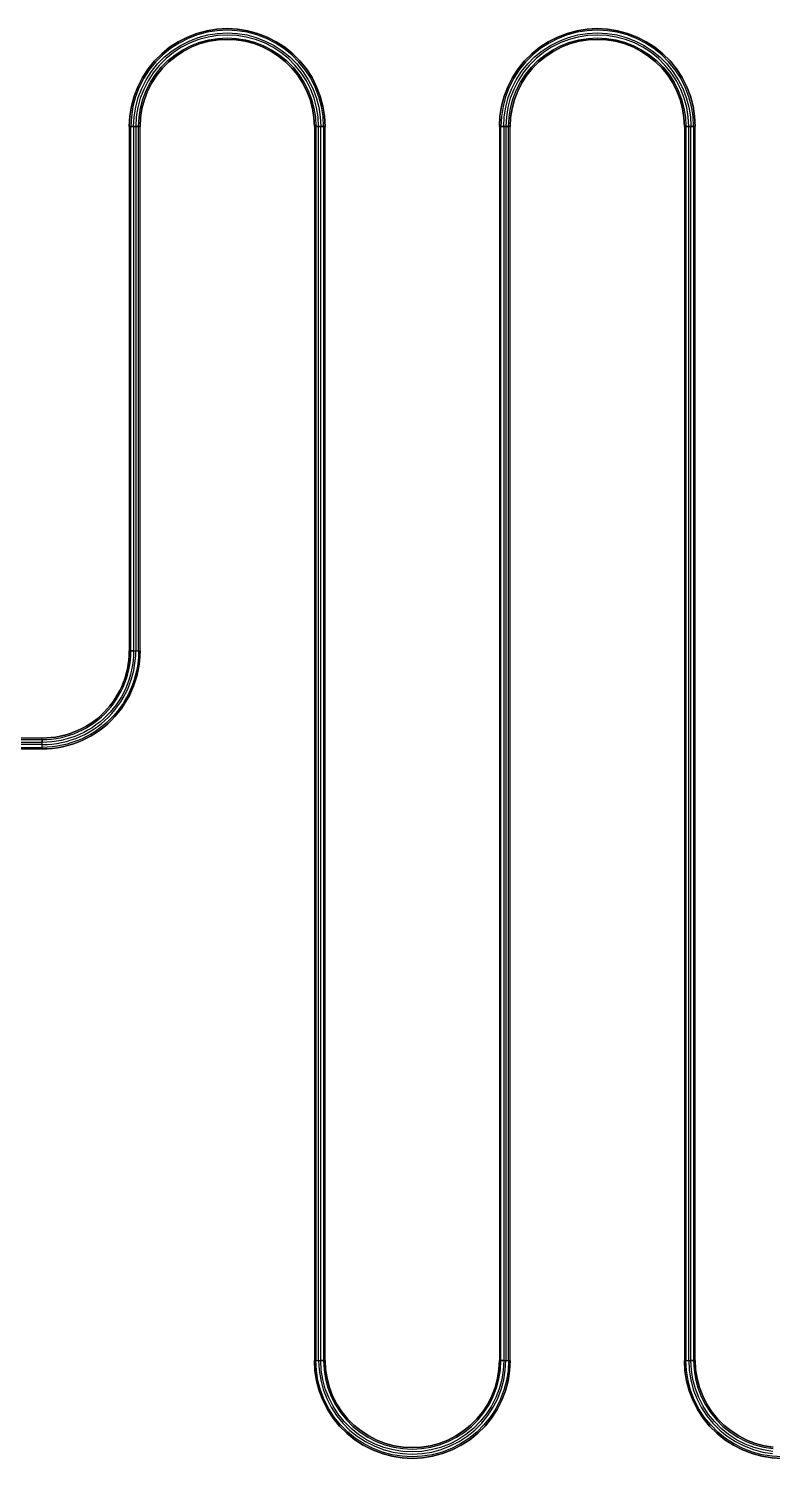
# Model space of a CAD drawing. Extents: x -18850 to 18850, y -21700 to 21700.
# Drawn here: x 8650.8 to 8892, y -16331.8 to -15868.2 of the extents above; entities that cross this region are included whole.
import ezdxf

# ---------------------------------------------------------------- set-up
doc = ezdxf.new("R2010")
doc.units = 0
doc.layers.add('GAP', color=1, linetype='continuous')
doc.layers.add('PIN', color=2, linetype='continuous')

# ---------------------------------------------------------------- blocks, each defined once
blk = doc.blocks.new('R2C1GAP')
for points in [[(4846.99, 1150.02), (4846.81, 1153.34), (4846.29, 1156.62), (4845.43, 1159.83), (4844.24, 1162.94), (4842.73, 1165.9), (4840.92, 1168.68), (4838.83, 1171.27), (4836.48, 1173.62), (4833.9, 1175.71), (4831.11, 1177.52), (4828.15, 1179.03), (4825.05, 1180.22), (4821.84, 1181.08), (4818.56, 1181.6), (4815.24, 1181.77), (4811.92, 1181.6), (4808.64, 1181.08), (4805.43, 1180.22), (4802.32, 1179.03), (4799.36, 1177.52), (4796.57, 1175.71), (4793.99, 1173.62), (4791.64, 1171.27), (4789.55, 1168.68), (4787.74, 1165.9), (4786.23, 1162.94), (4785.04, 1159.83), (4784.18, 1156.62), (4783.66, 1153.34), (4783.49, 1150.02), (4783.49, 1150.02), (4783.66, 1153.34), (4784.18, 1156.62), (4785.04, 1159.83), (4786.23, 1162.94), (4787.74, 1165.9), (4789.55, 1168.68), (4791.64, 1171.27), (4793.99, 1173.62), (4796.57, 1175.71), (4799.36, 1177.52), (4802.32, 1179.03), (4805.43, 1180.22), (4808.64, 1181.08), (4811.92, 1181.6), (4815.24, 1181.77), (4818.56, 1181.6), (4821.84, 1181.08), (4825.05, 1180.22), (4828.15, 1179.03), (4831.11, 1177.52), (4833.9, 1175.71), (4836.48, 1173.62), (4838.83, 1171.27), (4840.92, 1168.68), (4842.73, 1165.9), (4844.24, 1162.94), (4845.43, 1159.83), (4846.29, 1156.62), (4846.81, 1153.34), (4846.99, 1150.02), (4846.99, 1150.02)], [(4846.99, 1150.02), (4846.81, 1153.34), (4846.29, 1156.62), (4845.43, 1159.83), (4844.24, 1162.94), (4842.73, 1165.9), (4840.92, 1168.68), (4838.83, 1171.27), (4836.48, 1173.62), (4833.9, 1175.71), (4831.11, 1177.52), (4828.15, 1179.03), (4825.05, 1180.22), (4821.84, 1181.08), (4818.56, 1181.6), (4815.24, 1181.77), (4811.92, 1181.6), (4808.64, 1181.08), (4805.43, 1180.22), (4802.32, 1179.03), (4799.36, 1177.52), (4796.57, 1175.71), (4793.99, 1173.62), (4791.64, 1171.27), (4789.55, 1168.68), (4787.74, 1165.9), (4786.23, 1162.94), (4785.04, 1159.83), (4784.18, 1156.62), (4783.66, 1153.34), (4783.49, 1150.02), (4786.99, 1150.02), (4787.14, 1152.98), (4787.6, 1155.9), (4788.37, 1158.75), (4789.43, 1161.51), (4790.77, 1164.15), (4792.38, 1166.63), (4794.24, 1168.93), (4796.33, 1171.02), (4798.63, 1172.88), (4801.11, 1174.49), (4803.75, 1175.83), (4806.51, 1176.89), (4809.36, 1177.65), (4812.28, 1178.12), (4815.24, 1178.27), (4818.19, 1178.12), (4821.11, 1177.65), (4823.97, 1176.89), (4826.73, 1175.83), (4829.36, 1174.49), (4831.84, 1172.88), (4834.14, 1171.02), (4836.23, 1168.93), (4838.09, 1166.63), (4839.7, 1164.15), (4841.04, 1161.51), (4842.1, 1158.75), (4842.87, 1155.9), (4843.33, 1152.98), (4843.49, 1150.02), (4846.99, 1150.02)], [(4843.49, 1150.02), (4843.33, 1152.98), (4842.87, 1155.9), (4842.1, 1158.75), (4841.04, 1161.51), (4839.7, 1164.15), (4838.09, 1166.63), (4836.23, 1168.93), (4834.14, 1171.02), (4831.84, 1172.88), (4829.36, 1174.49), (4826.73, 1175.83), (4823.97, 1176.89), (4821.11, 1177.65), (4818.19, 1178.12), (4815.24, 1178.27), (4812.28, 1178.12), (4809.36, 1177.65), (4806.51, 1176.89), (4803.75, 1175.83), (4801.11, 1174.49), (4798.63, 1172.88), (4796.33, 1171.02), (4794.24, 1168.93), (4792.38, 1166.63), (4790.77, 1164.15), (4789.43, 1161.51), (4788.37, 1158.75), (4787.6, 1155.9), (4787.14, 1152.98), (4786.99, 1150.02), (4786.99, 1150.02), (4787.14, 1152.98), (4787.6, 1155.9), (4788.37, 1158.75), (4789.43, 1161.51), (4790.77, 1164.15), (4792.38, 1166.63), (4794.24, 1168.93), (4796.33, 1171.02), (4798.63, 1172.88), (4801.11, 1174.49), (4803.75, 1175.83), (4806.51, 1176.89), (4809.36, 1177.65), (4812.28, 1178.12), (4815.24, 1178.27), (4818.19, 1178.12), (4821.11, 1177.65), (4823.97, 1176.89), (4826.73, 1175.83), (4829.36, 1174.49), (4831.84, 1172.88), (4834.14, 1171.02), (4836.23, 1168.93), (4838.09, 1166.63), (4839.7, 1164.15), (4841.04, 1161.51), (4842.1, 1158.75), (4842.87, 1155.9), (4843.33, 1152.98), (4843.49, 1150.02), (4843.49, 1150.02)], [(4966.99, 1150.02), (4966.81, 1153.34), (4966.29, 1156.62), (4965.43, 1159.83), (4964.24, 1162.94), (4962.73, 1165.9), (4960.92, 1168.68), (4958.83, 1171.27), (4956.48, 1173.62), (4953.9, 1175.71), (4951.11, 1177.52), (4948.15, 1179.03), (4945.05, 1180.22), (4941.84, 1181.08), (4938.56, 1181.6), (4935.24, 1181.77), (4931.92, 1181.6), (4928.64, 1181.08), (4925.43, 1180.22), (4922.32, 1179.03), (4919.36, 1177.52), (4916.57, 1175.71), (4913.99, 1173.62), (4911.64, 1171.27), (4909.55, 1168.68), (4907.74, 1165.9), (4906.23, 1162.94), (4905.04, 1159.83), (4904.18, 1156.62), (4903.66, 1153.34), (4903.49, 1150.02), (4903.49, 1150.02), (4903.66, 1153.34), (4904.18, 1156.62), (4905.04, 1159.83), (4906.23, 1162.94), (4907.74, 1165.9), (4909.55, 1168.68), (4911.64, 1171.27), (4913.99, 1173.62), (4916.57, 1175.71), (4919.36, 1177.52), (4922.32, 1179.03), (4925.43, 1180.22), (4928.64, 1181.08), (4931.92, 1181.6), (4935.24, 1181.77), (4938.56, 1181.6), (4941.84, 1181.08), (4945.05, 1180.22), (4948.15, 1179.03), (4951.11, 1177.52), (4953.9, 1175.71), (4956.48, 1173.62), (4958.83, 1171.27), (4960.92, 1168.68), (4962.73, 1165.9), (4964.24, 1162.94), (4965.43, 1159.83), (4966.29, 1156.62), (4966.81, 1153.34), (4966.99, 1150.02), (4966.99, 1150.02)], [(4966.99, 1150.02), (4966.81, 1153.34), (4966.29, 1156.62), (4965.43, 1159.83), (4964.24, 1162.94), (4962.73, 1165.9), (4960.92, 1168.68), (4958.83, 1171.27), (4956.48, 1173.62), (4953.9, 1175.71), (4951.11, 1177.52), (4948.15, 1179.03), (4945.05, 1180.22), (4941.84, 1181.08), (4938.56, 1181.6), (4935.24, 1181.77), (4931.92, 1181.6), (4928.64, 1181.08), (4925.43, 1180.22), (4922.32, 1179.03), (4919.36, 1177.52), (4916.57, 1175.71), (4913.99, 1173.62), (4911.64, 1171.27), (4909.55, 1168.68), (4907.74, 1165.9), (4906.23, 1162.94), (4905.04, 1159.83), (4904.18, 1156.62), (4903.66, 1153.34), (4903.49, 1150.02), (4906.99, 1150.02), (4907.14, 1152.98), (4907.6, 1155.9), (4908.37, 1158.75), (4909.43, 1161.51), (4910.77, 1164.15), (4912.38, 1166.63), (4914.24, 1168.93), (4916.33, 1171.02), (4918.63, 1172.88), (4921.11, 1174.49), (4923.75, 1175.83), (4926.51, 1176.89), (4929.36, 1177.65), (4932.28, 1178.12), (4935.24, 1178.27), (4938.19, 1178.12), (4941.11, 1177.65), (4943.97, 1176.89), (4946.73, 1175.83), (4949.36, 1174.49), (4951.84, 1172.88), (4954.14, 1171.02), (4956.23, 1168.93), (4958.09, 1166.63), (4959.7, 1164.15), (4961.04, 1161.51), (4962.1, 1158.75), (4962.87, 1155.9), (4963.33, 1152.98), (4963.49, 1150.02), (4966.99, 1150.02)], [(4963.49, 1150.02), (4963.33, 1152.98), (4962.87, 1155.9), (4962.1, 1158.75), (4961.04, 1161.51), (4959.7, 1164.15), (4958.09, 1166.63), (4956.23, 1168.93), (4954.14, 1171.02), (4951.84, 1172.88), (4949.36, 1174.49), (4946.73, 1175.83), (4943.97, 1176.89), (4941.11, 1177.65), (4938.19, 1178.12), (4935.24, 1178.27), (4932.28, 1178.12), (4929.36, 1177.65), (4926.51, 1176.89), (4923.75, 1175.83), (4921.11, 1174.49), (4918.63, 1172.88), (4916.33, 1171.02), (4914.24, 1168.93), (4912.38, 1166.63), (4910.77, 1164.15), (4909.43, 1161.51), (4908.37, 1158.75), (4907.6, 1155.9), (4907.14, 1152.98), (4906.99, 1150.02), (4906.99, 1150.02), (4907.14, 1152.98), (4907.6, 1155.9), (4908.37, 1158.75), (4909.43, 1161.51), (4910.77, 1164.15), (4912.38, 1166.63), (4914.24, 1168.93), (4916.33, 1171.02), (4918.63, 1172.88), (4921.11, 1174.49), (4923.75, 1175.83), (4926.51, 1176.89), (4929.36, 1177.65), (4932.28, 1178.12), (4935.24, 1178.27), (4938.19, 1178.12), (4941.11, 1177.65), (4943.97, 1176.89), (4946.73, 1175.83), (4949.36, 1174.49), (4951.84, 1172.88), (4954.14, 1171.02), (4956.23, 1168.93), (4958.09, 1166.63), (4959.7, 1164.15), (4961.04, 1161.51), (4962.1, 1158.75), (4962.87, 1155.9), (4963.33, 1152.98), (4963.49, 1150.02), (4963.49, 1150.02)], [(4783.49, 1150.02), (4783.49, 980), (4786.99, 980), (4786.99, 1150.02), (4783.49, 1150.02)], [(4846.99, 749.98), (4846.99, 1150.02), (4843.49, 1150.02), (4843.49, 749.98), (4846.99, 749.98)], [(4903.49, 1150.02), (4903.49, 749.98), (4906.99, 749.98), (4906.99, 1150.02), (4903.49, 1150.02)], [(4966.99, 749.98), (4966.99, 1150.02), (4963.49, 1150.02), (4963.49, 749.98), (4966.99, 749.98)], [(4786.99, 980), (4786.94, 978.34), (4786.81, 976.68), (4786.6, 975.03), (4786.29, 973.4), (4785.9, 971.78), (4785.43, 970.19), (4784.88, 968.62), (4784.24, 967.09), (4783.53, 965.59), (4782.73, 964.13), (4781.86, 962.71), (4780.92, 961.34), (4779.91, 960.02), (4778.83, 958.76), (4777.69, 957.55), (4776.48, 956.41), (4775.22, 955.33), (4773.9, 954.31), (4772.53, 953.37), (4771.11, 952.5), (4769.65, 951.71), (4768.15, 950.99), (4766.61, 950.36), (4765.05, 949.8), (4763.45, 949.33), (4761.84, 948.94), (4760.2, 948.64), (4758.56, 948.42), (4756.9, 948.29), (4755.24, 948.25), (4755.24, 948.25), (4756.9, 948.29), (4758.56, 948.42), (4760.2, 948.64), (4761.84, 948.94), (4763.45, 949.33), (4765.05, 949.8), (4766.61, 950.36), (4768.15, 950.99), (4769.65, 951.71), (4771.11, 952.5), (4772.53, 953.37), (4773.9, 954.31), (4775.22, 955.33), (4776.48, 956.41), (4777.69, 957.55), (4778.83, 958.76), (4779.91, 960.02), (4780.92, 961.34), (4781.86, 962.71), (4782.73, 964.13), (4783.53, 965.59), (4784.24, 967.09), (4784.88, 968.62), (4785.43, 970.19), (4785.9, 971.78), (4786.29, 973.4), (4786.6, 975.03), (4786.81, 976.68), (4786.94, 978.34), (4786.99, 980), (4786.99, 980)], [(4783.49, 980), (4783.45, 978.52), (4783.33, 977.05), (4783.14, 975.58), (4782.87, 974.13), (4782.52, 972.69), (4782.1, 971.27), (4781.61, 969.88), (4781.04, 968.51), (4780.41, 967.17), (4779.7, 965.88), (4778.93, 964.61), (4778.09, 963.4), (4777.19, 962.22), (4776.23, 961.1), (4775.21, 960.02), (4774.14, 959.01), (4773.02, 958.05), (4771.84, 957.15), (4770.62, 956.31), (4769.36, 955.53), (4768.06, 954.83), (4766.73, 954.19), (4765.36, 953.63), (4763.97, 953.13), (4762.55, 952.71), (4761.11, 952.37), (4759.66, 952.1), (4758.19, 951.9), (4756.72, 951.79), (4755.24, 951.75), (4755.24, 951.75), (4756.72, 951.79), (4758.19, 951.9), (4759.66, 952.1), (4761.11, 952.37), (4762.55, 952.71), (4763.97, 953.13), (4765.36, 953.63), (4766.73, 954.19), (4768.06, 954.83), (4769.36, 955.53), (4770.62, 956.31), (4771.84, 957.15), (4773.02, 958.05), (4774.14, 959.01), (4775.21, 960.02), (4776.23, 961.1), (4777.19, 962.22), (4778.09, 963.4), (4778.93, 964.61), (4779.7, 965.88), (4780.41, 967.17), (4781.04, 968.51), (4781.61, 969.88), (4782.1, 971.27), (4782.52, 972.69), (4782.87, 974.13), (4783.14, 975.58), (4783.33, 977.05), (4783.45, 978.52), (4783.49, 980), (4783.49, 980)], [(4786.99, 980), (4786.94, 978.34), (4786.81, 976.68), (4786.6, 975.03), (4786.29, 973.4), (4785.9, 971.78), (4785.43, 970.19), (4784.88, 968.62), (4784.24, 967.09), (4783.53, 965.59), (4782.73, 964.13), (4781.86, 962.71), (4780.92, 961.34), (4779.91, 960.02), (4778.83, 958.76), (4777.69, 957.55), (4776.48, 956.41), (4775.22, 955.33), (4773.9, 954.31), (4772.53, 953.37), (4771.11, 952.5), (4769.65, 951.71), (4768.15, 950.99), (4766.61, 950.36), (4765.05, 949.8), (4763.45, 949.33), (4761.84, 948.94), (4760.2, 948.64), (4758.56, 948.42), (4756.9, 948.29), (4755.24, 948.25), (4755.24, 951.75), (4756.72, 951.79), (4758.19, 951.9), (4759.66, 952.1), (4761.11, 952.37), (4762.55, 952.71), (4763.97, 953.13), (4765.36, 953.63), (4766.73, 954.19), (4768.06, 954.83), (4769.36, 955.53), (4770.62, 956.31), (4771.84, 957.15), (4773.02, 958.05), (4774.14, 959.01), (4775.21, 960.02), (4776.23, 961.1), (4777.19, 962.22), (4778.09, 963.4), (4778.93, 964.61), (4779.7, 965.88), (4780.41, 967.17), (4781.04, 968.51), (4781.61, 969.88), (4782.1, 971.27), (4782.52, 972.69), (4782.87, 974.13), (4783.14, 975.58), (4783.33, 977.05), (4783.45, 978.52), (4783.49, 980), (4786.99, 980)], [(4755.24, 951.75), (3201.75, 951.75), (3201.75, 948.25), (4755.24, 948.25), (4755.24, 951.75)], [(4906.99, 749.98), (4906.81, 746.66), (4906.29, 743.38), (4905.43, 740.17), (4904.24, 737.06), (4902.73, 734.1), (4900.92, 731.32), (4898.83, 728.73), (4896.48, 726.38), (4893.9, 724.29), (4891.11, 722.48), (4888.15, 720.97), (4885.05, 719.78), (4881.84, 718.92), (4878.56, 718.4), (4875.24, 718.23), (4871.92, 718.4), (4868.64, 718.92), (4865.43, 719.78), (4862.32, 720.97), (4859.36, 722.48), (4856.57, 724.29), (4853.99, 726.38), (4851.64, 728.73), (4849.55, 731.32), (4847.74, 734.1), (4846.23, 737.06), (4845.04, 740.17), (4844.18, 743.38), (4843.66, 746.66), (4843.49, 749.98), (4843.49, 749.98), (4843.66, 746.66), (4844.18, 743.38), (4845.04, 740.17), (4846.23, 737.06), (4847.74, 734.1), (4849.55, 731.32), (4851.64, 728.73), (4853.99, 726.38), (4856.57, 724.29), (4859.36, 722.48), (4862.32, 720.97), (4865.43, 719.78), (4868.64, 718.92), (4871.92, 718.4), (4875.24, 718.23), (4878.56, 718.4), (4881.84, 718.92), (4885.05, 719.78), (4888.15, 720.97), (4891.11, 722.48), (4893.9, 724.29), (4896.48, 726.38), (4898.83, 728.73), (4900.92, 731.32), (4902.73, 734.1), (4904.24, 737.06), (4905.43, 740.17), (4906.29, 743.38), (4906.81, 746.66), (4906.99, 749.98), (4906.99, 749.98)], [(4906.99, 749.98), (4906.81, 746.66), (4906.29, 743.38), (4905.43, 740.17), (4904.24, 737.06), (4902.73, 734.1), (4900.92, 731.32), (4898.83, 728.73), (4896.48, 726.38), (4893.9, 724.29), (4891.11, 722.48), (4888.15, 720.97), (4885.05, 719.78), (4881.84, 718.92), (4878.56, 718.4), (4875.24, 718.23), (4871.92, 718.4), (4868.64, 718.92), (4865.43, 719.78), (4862.32, 720.97), (4859.36, 722.48), (4856.57, 724.29), (4853.99, 726.38), (4851.64, 728.73), (4849.55, 731.32), (4847.74, 734.1), (4846.23, 737.06), (4845.04, 740.17), (4844.18, 743.38), (4843.66, 746.66), (4843.49, 749.98), (4846.99, 749.98), (4847.14, 747.02), (4847.6, 744.1), (4848.37, 741.25), (4849.43, 738.49), (4850.77, 735.85), (4852.38, 733.37), (4854.24, 731.07), (4856.33, 728.98), (4858.63, 727.12), (4861.11, 725.51), (4863.75, 724.17), (4866.51, 723.11), (4869.36, 722.35), (4872.28, 721.88), (4875.24, 721.73), (4878.19, 721.88), (4881.11, 722.35), (4883.97, 723.11), (4886.73, 724.17), (4889.36, 725.51), (4891.84, 727.12), (4894.14, 728.98), (4896.23, 731.07), (4898.09, 733.37), (4899.7, 735.85), (4901.04, 738.49), (4902.1, 741.25), (4902.87, 744.1), (4903.33, 747.02), (4903.49, 749.98), (4906.99, 749.98)], [(4903.49, 749.98), (4903.33, 747.02), (4902.87, 744.1), (4902.1, 741.25), (4901.04, 738.49), (4899.7, 735.85), (4898.09, 733.37), (4896.23, 731.07), (4894.14, 728.98), (4891.84, 727.12), (4889.36, 725.51), (4886.73, 724.17), (4883.97, 723.11), (4881.11, 722.35), (4878.19, 721.88), (4875.24, 721.73), (4872.28, 721.88), (4869.36, 722.35), (4866.51, 723.11), (4863.75, 724.17), (4861.11, 725.51), (4858.63, 727.12), (4856.33, 728.98), (4854.24, 731.07), (4852.38, 733.37), (4850.77, 735.85), (4849.43, 738.49), (4848.37, 741.25), (4847.6, 744.1), (4847.14, 747.02), (4846.99, 749.98), (4846.99, 749.98), (4847.14, 747.02), (4847.6, 744.1), (4848.37, 741.25), (4849.43, 738.49), (4850.77, 735.85), (4852.38, 733.37), (4854.24, 731.07), (4856.33, 728.98), (4858.63, 727.12), (4861.11, 725.51), (4863.75, 724.17), (4866.51, 723.11), (4869.36, 722.35), (4872.28, 721.88), (4875.24, 721.73), (4878.19, 721.88), (4881.11, 722.35), (4883.97, 723.11), (4886.73, 724.17), (4889.36, 725.51), (4891.84, 727.12), (4894.14, 728.98), (4896.23, 731.07), (4898.09, 733.37), (4899.7, 735.85), (4901.04, 738.49), (4902.1, 741.25), (4902.87, 744.1), (4903.33, 747.02), (4903.49, 749.98), (4903.49, 749.98)], [(4995.24, 718.23), (4991.92, 718.4), (4988.64, 718.92), (4985.43, 719.78), (4982.32, 720.97), (4979.36, 722.48), (4976.57, 724.29), (4973.99, 726.38), (4971.64, 728.73), (4969.55, 731.32), (4967.74, 734.1), (4966.23, 737.06), (4965.04, 740.17), (4964.18, 743.38), (4963.66, 746.66), (4963.49, 749.98), (4963.49, 749.98), (4963.66, 746.66), (4964.18, 743.38), (4965.04, 740.17), (4966.23, 737.06), (4967.74, 734.1), (4969.55, 731.32), (4971.64, 728.73), (4973.99, 726.38), (4976.57, 724.29), (4979.36, 722.48), (4982.32, 720.97), (4985.43, 719.78), (4988.64, 718.92), (4991.92, 718.4), (4995.24, 718.23)], [(4995.24, 718.23), (4991.92, 718.4), (4988.64, 718.92), (4985.43, 719.78), (4982.32, 720.97), (4979.36, 722.48), (4976.57, 724.29), (4973.99, 726.38), (4971.64, 728.73), (4969.55, 731.32), (4967.74, 734.1), (4966.23, 737.06), (4965.04, 740.17), (4964.18, 743.38), (4963.66, 746.66), (4963.49, 749.98), (4966.99, 749.98), (4967.14, 747.02), (4967.6, 744.1), (4968.37, 741.25), (4969.43, 738.49), (4970.77, 735.85), (4972.38, 733.37), (4974.24, 731.07), (4976.33, 728.98), (4978.63, 727.12), (4981.11, 725.51), (4983.75, 724.17), (4986.51, 723.11), (4989.36, 722.35), (4992.28, 721.88)], [(4992.28, 721.88), (4989.36, 722.35), (4986.51, 723.11), (4983.75, 724.17), (4981.11, 725.51), (4978.63, 727.12), (4976.33, 728.98), (4974.24, 731.07), (4972.38, 733.37), (4970.77, 735.85), (4969.43, 738.49), (4968.37, 741.25), (4967.6, 744.1), (4967.14, 747.02), (4966.99, 749.98), (4966.99, 749.98), (4967.14, 747.02), (4967.6, 744.1), (4968.37, 741.25), (4969.43, 738.49), (4970.77, 735.85), (4972.38, 733.37), (4974.24, 731.07), (4976.33, 728.98), (4978.63, 727.12), (4981.11, 725.51), (4983.75, 724.17), (4986.51, 723.11), (4989.36, 722.35), (4992.28, 721.88)]]:
    blk.add_lwpolyline(points)
blk = doc.blocks.new('R2C1PIN')
for points in [[(4846.49, 1150.02), (4846.32, 1153.29), (4845.8, 1156.52), (4844.96, 1159.68), (4843.79, 1162.73), (4842.3, 1165.65), (4840.52, 1168.39), (4838.46, 1170.93), (4836.15, 1173.25), (4833.61, 1175.3), (4830.86, 1177.09), (4827.95, 1178.57), (4824.89, 1179.74), (4821.73, 1180.59), (4818.5, 1181.1), (4815.24, 1181.27), (4811.97, 1181.1), (4808.74, 1180.59), (4805.58, 1179.74), (4802.53, 1178.57), (4799.61, 1177.09), (4796.87, 1175.3), (4794.33, 1173.25), (4792.01, 1170.93), (4789.95, 1168.39), (4788.17, 1165.65), (4786.69, 1162.73), (4785.52, 1159.68), (4784.67, 1156.52), (4784.16, 1153.29), (4783.99, 1150.02), (4784.89, 1150.02), (4785.05, 1153.19), (4785.55, 1156.33), (4786.37, 1159.4), (4787.51, 1162.37), (4788.95, 1165.2), (4790.68, 1167.86), (4792.68, 1170.33), (4794.93, 1172.58), (4797.4, 1174.58), (4800.06, 1176.31), (4802.89, 1177.75), (4805.86, 1178.89), (4808.93, 1179.71), (4812.06, 1180.21), (4815.24, 1180.37), (4818.41, 1180.21), (4821.55, 1179.71), (4824.62, 1178.89), (4827.58, 1177.75), (4830.41, 1176.31), (4833.08, 1174.58), (4835.54, 1172.58), (4837.79, 1170.33), (4839.79, 1167.86), (4841.52, 1165.2), (4842.96, 1162.37), (4844.1, 1159.4), (4844.92, 1156.33), (4845.42, 1153.19), (4845.59, 1150.02), (4846.49, 1150.02)], [(4844.89, 1150.02), (4844.72, 1153.12), (4844.24, 1156.19), (4843.44, 1159.18), (4842.32, 1162.08), (4840.91, 1164.85), (4839.22, 1167.45), (4837.27, 1169.86), (4835.08, 1172.06), (4832.66, 1174.01), (4830.06, 1175.7), (4827.3, 1177.11), (4824.4, 1178.22), (4821.4, 1179.02), (4818.34, 1179.51), (4815.24, 1179.67), (4812.14, 1179.51), (4809.07, 1179.02), (4806.07, 1178.22), (4803.18, 1177.11), (4800.41, 1175.7), (4797.81, 1174.01), (4795.4, 1172.06), (4793.2, 1169.86), (4791.25, 1167.45), (4789.56, 1164.85), (4788.15, 1162.08), (4787.04, 1159.18), (4786.23, 1156.19), (4785.75, 1153.12), (4785.59, 1150.02), (4786.49, 1150.02), (4786.64, 1153.03), (4787.11, 1156), (4787.89, 1158.91), (4788.97, 1161.72), (4790.34, 1164.4), (4791.98, 1166.92), (4793.87, 1169.26), (4796, 1171.39), (4798.34, 1173.28), (4800.86, 1174.92), (4803.54, 1176.29), (4806.35, 1177.37), (4809.26, 1178.14), (4812.23, 1178.61), (4815.24, 1178.77), (4818.24, 1178.61), (4821.21, 1178.14), (4824.12, 1177.37), (4826.93, 1176.29), (4829.61, 1174.92), (4832.14, 1173.28), (4834.47, 1171.39), (4836.6, 1169.26), (4838.5, 1166.92), (4840.13, 1164.4), (4841.5, 1161.72), (4842.58, 1158.91), (4843.36, 1156), (4843.83, 1153.03), (4843.99, 1150.02), (4844.89, 1150.02)], [(4966.49, 1150.02), (4966.32, 1153.29), (4965.8, 1156.52), (4964.96, 1159.68), (4963.79, 1162.73), (4962.3, 1165.65), (4960.52, 1168.39), (4958.46, 1170.93), (4956.15, 1173.25), (4953.61, 1175.3), (4950.86, 1177.09), (4947.95, 1178.57), (4944.89, 1179.74), (4941.73, 1180.59), (4938.5, 1181.1), (4935.24, 1181.27), (4931.97, 1181.1), (4928.74, 1180.59), (4925.58, 1179.74), (4922.53, 1178.57), (4919.61, 1177.09), (4916.87, 1175.3), (4914.33, 1173.25), (4912.01, 1170.93), (4909.95, 1168.39), (4908.17, 1165.65), (4906.69, 1162.73), (4905.52, 1159.68), (4904.67, 1156.52), (4904.16, 1153.29), (4903.99, 1150.02), (4904.89, 1150.02), (4905.05, 1153.19), (4905.55, 1156.33), (4906.37, 1159.4), (4907.51, 1162.37), (4908.95, 1165.2), (4910.68, 1167.86), (4912.68, 1170.33), (4914.93, 1172.58), (4917.4, 1174.58), (4920.06, 1176.31), (4922.89, 1177.75), (4925.86, 1178.89), (4928.93, 1179.71), (4932.06, 1180.21), (4935.24, 1180.37), (4938.41, 1180.21), (4941.55, 1179.71), (4944.62, 1178.89), (4947.58, 1177.75), (4950.41, 1176.31), (4953.08, 1174.58), (4955.54, 1172.58), (4957.79, 1170.33), (4959.79, 1167.86), (4961.52, 1165.2), (4962.96, 1162.37), (4964.1, 1159.4), (4964.92, 1156.33), (4965.42, 1153.19), (4965.59, 1150.02), (4966.49, 1150.02)], [(4964.89, 1150.02), (4964.72, 1153.12), (4964.24, 1156.19), (4963.44, 1159.18), (4962.32, 1162.08), (4960.91, 1164.85), (4959.22, 1167.45), (4957.27, 1169.86), (4955.08, 1172.06), (4952.66, 1174.01), (4950.06, 1175.7), (4947.3, 1177.11), (4944.4, 1178.22), (4941.4, 1179.02), (4938.34, 1179.51), (4935.24, 1179.67), (4932.14, 1179.51), (4929.07, 1179.02), (4926.07, 1178.22), (4923.18, 1177.11), (4920.41, 1175.7), (4917.81, 1174.01), (4915.4, 1172.06), (4913.2, 1169.86), (4911.25, 1167.45), (4909.56, 1164.85), (4908.15, 1162.08), (4907.04, 1159.18), (4906.23, 1156.19), (4905.75, 1153.12), (4905.59, 1150.02), (4906.49, 1150.02), (4906.64, 1153.03), (4907.11, 1156), (4907.89, 1158.91), (4908.97, 1161.72), (4910.34, 1164.4), (4911.98, 1166.92), (4913.87, 1169.26), (4916, 1171.39), (4918.34, 1173.28), (4920.86, 1174.92), (4923.54, 1176.29), (4926.35, 1177.37), (4929.26, 1178.14), (4932.23, 1178.61), (4935.24, 1178.77), (4938.24, 1178.61), (4941.21, 1178.14), (4944.12, 1177.37), (4946.93, 1176.29), (4949.61, 1174.92), (4952.14, 1173.28), (4954.47, 1171.39), (4956.6, 1169.26), (4958.5, 1166.92), (4960.13, 1164.4), (4961.5, 1161.72), (4962.58, 1158.91), (4963.36, 1156), (4963.83, 1153.03), (4963.99, 1150.02), (4964.89, 1150.02)], [(4784.89, 1150.02), (4784.89, 980), (4783.99, 980), (4783.99, 1150.02), (4784.89, 1150.02)], [(4785.59, 1150.02), (4785.59, 980), (4786.49, 980), (4786.49, 1150.02), (4785.59, 1150.02)], [(4844.89, 749.98), (4844.89, 1150.02), (4843.99, 1150.02), (4843.99, 749.98), (4844.89, 749.98)], [(4845.59, 749.98), (4845.59, 1150.02), (4846.49, 1150.02), (4846.49, 749.98), (4845.59, 749.98)], [(4904.89, 1150.02), (4904.89, 749.98), (4903.99, 749.98), (4903.99, 1150.02), (4904.89, 1150.02)], [(4905.59, 1150.02), (4905.59, 749.98), (4906.49, 749.98), (4906.49, 1150.02), (4905.59, 1150.02)], [(4964.89, 749.98), (4964.89, 1150.02), (4963.99, 1150.02), (4963.99, 749.98), (4964.89, 749.98)], [(4965.59, 749.98), (4965.59, 1150.02), (4966.49, 1150.02), (4966.49, 749.98), (4965.59, 749.98)], [(4786.49, 980), (4786.44, 978.36), (4786.32, 976.73), (4786.1, 975.11), (4785.8, 973.5), (4785.42, 971.91), (4784.96, 970.34), (4784.41, 968.8), (4783.79, 967.29), (4783.08, 965.81), (4782.3, 964.38), (4781.45, 962.98), (4780.52, 961.63), (4779.52, 960.33), (4778.46, 959.09), (4777.33, 957.9), (4776.15, 956.78), (4774.9, 955.71), (4773.61, 954.72), (4772.26, 953.79), (4770.86, 952.94), (4769.42, 952.16), (4767.95, 951.45), (4766.44, 950.83), (4764.89, 950.28), (4763.32, 949.81), (4761.73, 949.43), (4760.13, 949.13), (4758.5, 948.92), (4756.87, 948.79), (4755.24, 948.75), (4755.24, 949.65), (4756.83, 949.69), (4758.41, 949.82), (4759.98, 950.02), (4761.55, 950.31), (4763.09, 950.68), (4764.62, 951.14), (4766.11, 951.67), (4767.58, 952.27), (4769.02, 952.96), (4770.41, 953.72), (4771.77, 954.55), (4773.08, 955.45), (4774.34, 956.41), (4775.54, 957.45), (4776.7, 958.54), (4777.79, 959.69), (4778.82, 960.9), (4779.79, 962.16), (4780.69, 963.47), (4781.52, 964.83), (4782.28, 966.22), (4782.96, 967.66), (4783.57, 969.12), (4784.1, 970.62), (4784.55, 972.14), (4784.92, 973.69), (4785.21, 975.25), (4785.42, 976.83), (4785.55, 978.41), (4785.59, 980), (4786.49, 980)], [(4784.89, 980), (4784.85, 978.45), (4784.72, 976.9), (4784.52, 975.36), (4784.24, 973.84), (4783.88, 972.33), (4783.44, 970.84), (4782.92, 969.37), (4782.32, 967.94), (4781.66, 966.54), (4780.91, 965.18), (4780.1, 963.85), (4779.22, 962.57), (4778.28, 961.34), (4777.27, 960.16), (4776.2, 959.03), (4775.08, 957.97), (4773.9, 956.96), (4772.66, 956.01), (4771.39, 955.13), (4770.06, 954.32), (4768.7, 953.58), (4767.3, 952.91), (4765.86, 952.32), (4764.4, 951.8), (4762.91, 951.36), (4761.4, 951), (4759.88, 950.72), (4758.34, 950.51), (4756.79, 950.39), (4755.24, 950.35), (4755.24, 951.25), (4756.74, 951.29), (4758.24, 951.41), (4759.73, 951.6), (4761.21, 951.88), (4762.68, 952.23), (4764.12, 952.66), (4765.54, 953.16), (4766.93, 953.74), (4768.29, 954.38), (4769.61, 955.1), (4770.9, 955.89), (4772.14, 956.74), (4773.33, 957.66), (4774.47, 958.63), (4775.57, 959.67), (4776.6, 960.76), (4777.58, 961.91), (4778.5, 963.1), (4779.35, 964.34), (4780.13, 965.63), (4780.85, 966.95), (4781.5, 968.31), (4782.08, 969.7), (4782.58, 971.12), (4783.01, 972.56), (4783.36, 974.02), (4783.63, 975.5), (4783.83, 976.99), (4783.95, 978.5), (4783.99, 980), (4784.89, 980)], [(4755.24, 950.35), (3201.75, 950.35), (3201.75, 951.25), (4755.24, 951.25), (4755.24, 950.35)], [(4755.24, 949.65), (3201.75, 949.65), (3201.75, 948.75), (4755.24, 948.75), (4755.24, 949.65)], [(4906.49, 749.98), (4906.32, 746.71), (4905.8, 743.48), (4904.96, 740.32), (4903.79, 737.27), (4902.3, 734.35), (4900.52, 731.61), (4898.46, 729.07), (4896.15, 726.75), (4893.61, 724.7), (4890.86, 722.91), (4887.95, 721.43), (4884.89, 720.26), (4881.73, 719.41), (4878.5, 718.9), (4875.24, 718.73), (4871.97, 718.9), (4868.74, 719.41), (4865.58, 720.26), (4862.53, 721.43), (4859.61, 722.91), (4856.87, 724.7), (4854.33, 726.75), (4852.01, 729.07), (4849.95, 731.61), (4848.17, 734.35), (4846.69, 737.27), (4845.52, 740.32), (4844.67, 743.48), (4844.16, 746.71), (4843.99, 749.98), (4844.89, 749.98), (4845.05, 746.81), (4845.55, 743.67), (4846.37, 740.6), (4847.51, 737.63), (4848.95, 734.8), (4850.68, 732.14), (4852.68, 729.67), (4854.93, 727.42), (4857.4, 725.42), (4860.06, 723.69), (4862.89, 722.25), (4865.86, 721.11), (4868.93, 720.29), (4872.06, 719.79), (4875.24, 719.63), (4878.41, 719.79), (4881.55, 720.29), (4884.62, 721.11), (4887.58, 722.25), (4890.41, 723.69), (4893.08, 725.42), (4895.54, 727.42), (4897.79, 729.67), (4899.79, 732.14), (4901.52, 734.8), (4902.96, 737.63), (4904.1, 740.6), (4904.92, 743.67), (4905.42, 746.81), (4905.59, 749.98), (4906.49, 749.98)], [(4904.89, 749.98), (4904.72, 746.88), (4904.24, 743.81), (4903.44, 740.82), (4902.32, 737.92), (4900.91, 735.15), (4899.22, 732.55), (4897.27, 730.14), (4895.08, 727.94), (4892.66, 725.99), (4890.06, 724.3), (4887.3, 722.89), (4884.4, 721.78), (4881.4, 720.98), (4878.34, 720.49), (4875.24, 720.33), (4872.14, 720.49), (4869.07, 720.98), (4866.07, 721.78), (4863.18, 722.89), (4860.41, 724.3), (4857.81, 725.99), (4855.4, 727.94), (4853.2, 730.14), (4851.25, 732.55), (4849.56, 735.15), (4848.15, 737.92), (4847.04, 740.82), (4846.23, 743.81), (4845.75, 746.88), (4845.59, 749.98), (4846.49, 749.98), (4846.64, 746.97), (4847.11, 744), (4847.89, 741.09), (4848.97, 738.28), (4850.34, 735.6), (4851.98, 733.08), (4853.87, 730.74), (4856, 728.61), (4858.34, 726.72), (4860.86, 725.08), (4863.54, 723.71), (4866.35, 722.63), (4869.26, 721.86), (4872.23, 721.39), (4875.24, 721.23), (4878.24, 721.39), (4881.21, 721.86), (4884.12, 722.63), (4886.93, 723.71), (4889.61, 725.08), (4892.14, 726.72), (4894.47, 728.61), (4896.6, 730.74), (4898.5, 733.08), (4900.13, 735.6), (4901.5, 738.28), (4902.58, 741.09), (4903.36, 744), (4903.83, 746.97), (4903.99, 749.98), (4904.89, 749.98)], [(4995.24, 718.73), (4991.97, 718.9), (4988.74, 719.41), (4985.58, 720.26), (4982.53, 721.43), (4979.61, 722.91), (4976.87, 724.7), (4974.33, 726.75), (4972.01, 729.07), (4969.95, 731.61), (4968.17, 734.35), (4966.69, 737.27), (4965.52, 740.32), (4964.67, 743.48), (4964.16, 746.71), (4963.99, 749.98), (4964.89, 749.98), (4965.05, 746.81), (4965.55, 743.67), (4966.37, 740.6), (4967.51, 737.63), (4968.95, 734.8), (4970.68, 732.14), (4972.68, 729.67), (4974.93, 727.42), (4977.4, 725.42), (4980.06, 723.69), (4982.89, 722.25), (4985.86, 721.11), (4988.93, 720.29), (4992.06, 719.79)], [(4992.14, 720.49), (4989.07, 720.98), (4986.07, 721.78), (4983.18, 722.89), (4980.41, 724.3), (4977.81, 725.99), (4975.4, 727.94), (4973.2, 730.14), (4971.25, 732.55), (4969.56, 735.15), (4968.15, 737.92), (4967.04, 740.82), (4966.23, 743.81), (4965.75, 746.88), (4965.59, 749.98), (4966.49, 749.98), (4966.64, 746.97), (4967.11, 744), (4967.89, 741.09), (4968.97, 738.28), (4970.34, 735.6), (4971.98, 733.08), (4973.87, 730.74), (4976, 728.61), (4978.34, 726.72), (4980.86, 725.08), (4983.54, 723.71), (4986.35, 722.63), (4989.26, 721.86), (4992.23, 721.39)]]:
    blk.add_lwpolyline(points)

msp = doc.modelspace()

# ---------------------------------------------------------------- block references
at = {"layer": 'gap'}
msp.add_blockref('R2C1gap', (3900, -17050), dxfattribs=at)
at = {"layer": 'pin'}
msp.add_blockref('R2C1pin', (3900, -17050), dxfattribs=at)

doc.saveas('drawing.dxf')
